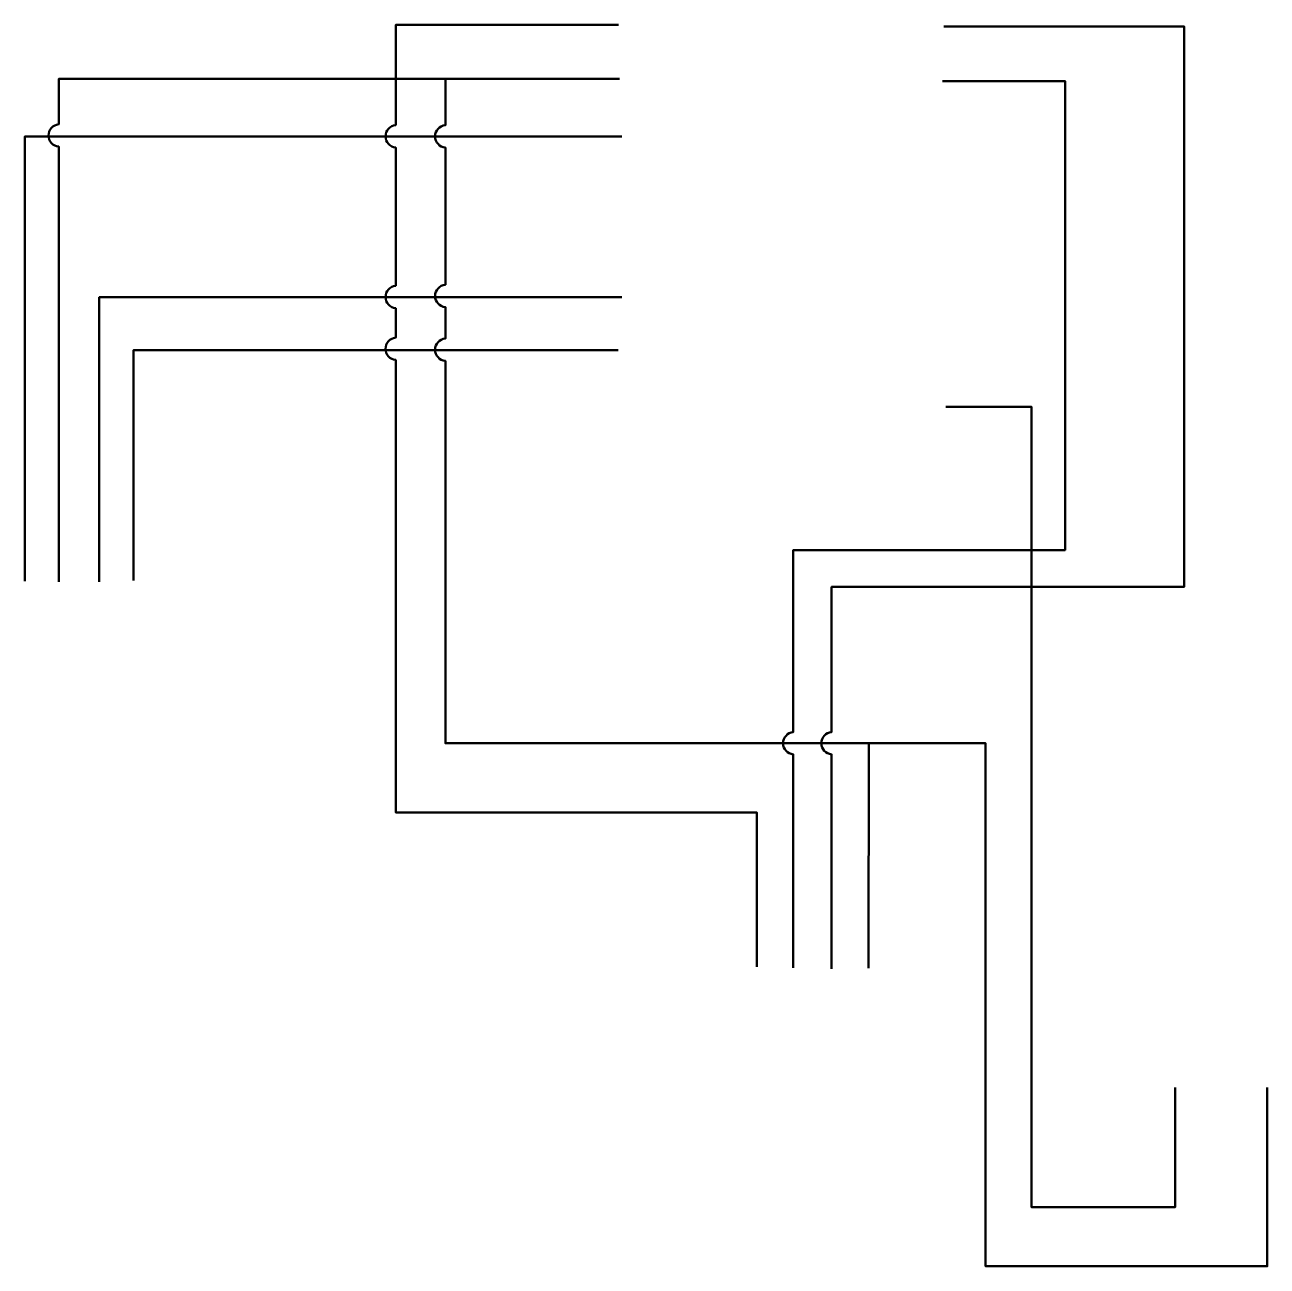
# Model space of a CAD drawing. Header units: millimetres. Extents: x 19077 to 19220, y 28317 to 28459.
import ezdxf

# ---------------------------------------------------------------- set-up
doc = ezdxf.new("R2010")
doc.units = ezdxf.units.MM

msp = doc.modelspace()

# ---------------------------------------------------------------- linework, layer by layer
at = {"color": 1, "lineweight": 50, "ltscale": 100}
msp.add_lwpolyline([(19145.02, 28459.11), (19119.45, 28459.11), (19119.45, 28447.59, 0.912865), (19119.45, 28445.02), (19119.45, 28429.13, 0.912865), (19119.45, 28426.56), (19119.45, 28423.18, 0.912865), (19119.45, 28420.61), (19119.45, 28368.64), (19160.92, 28368.64), (19160.92, 28350.89)], format="xyb", dxfattribs=at)
at = {"color": 3, "lineweight": 50, "ltscale": 100}
for points in [[(19169.5, 28350.67), (19169.5, 28375.3, -0.912865), (19169.5, 28377.86), (19169.5, 28394.54), (19209.98, 28394.54), (19209.98, 28458.94), (19182.4, 28458.94)], [(19165.11, 28350.76), (19165.11, 28375.3, -0.912865), (19165.11, 28377.86), (19165.11, 28398.77), (19196.33, 28398.77), (19196.33, 28452.65), (19182.23, 28452.65)]]:
    msp.add_lwpolyline(points, format="xyb", dxfattribs=at)
at = {"color": 5, "lineweight": 50, "ltscale": 100}
for points in [[(19080.75, 28395.12), (19080.75, 28445.12, -0.912865), (19080.75, 28447.69), (19080.75, 28452.9), (19145.15, 28452.9)], [(19173.73, 28350.73), (19173.8, 28376.58), (19125.15, 28376.58), (19125.15, 28420.5, -0.912865), (19125.15, 28423.07), (19125.15, 28426.68, -0.912865), (19125.15, 28429.25), (19125.15, 28445.01, -0.912865), (19125.15, 28447.58), (19125.15, 28452.9)]]:
    msp.add_lwpolyline(points, format="xyb", dxfattribs=at)
at = {"color": 1, "lineweight": 50, "ltscale": 100}
msp.add_lwpolyline([(19076.86, 28395.21), (19076.86, 28446.3), (19079.58, 28446.3), (19145.43, 28446.3)], dxfattribs=at)
at = {"color": 3, "lineweight": 50, "ltscale": 100}
for points in [[(19145.43, 28427.81), (19085.4, 28427.81), (19085.4, 28395.12)], [(19145.01, 28421.75), (19089.34, 28421.75), (19089.34, 28395.26)], [(19182.64, 28415.22), (19192.47, 28415.22), (19192.47, 28323.27), (19208.96, 28323.27), (19208.96, 28337.01)]]:
    msp.add_lwpolyline(points, dxfattribs=at)
at = {"color": 5, "lineweight": 50, "ltscale": 100}
msp.add_lwpolyline([(19219.53, 28337.01), (19219.53, 28316.5), (19187.19, 28316.5), (19187.19, 28376.58), (19173.8, 28376.58)], dxfattribs=at)

doc.saveas('drawing.dxf')
